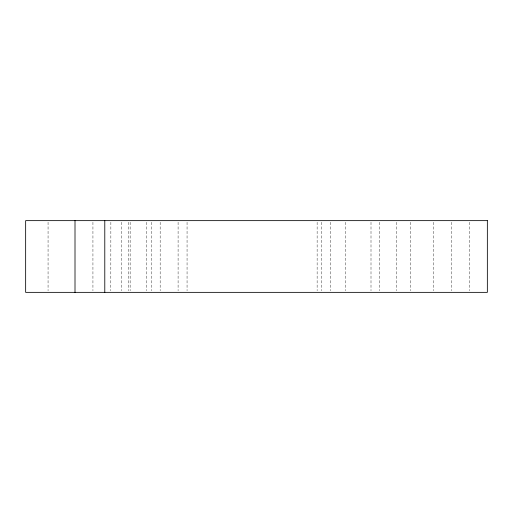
<?xml version="1.0" encoding="UTF-8"?>
<svg xmlns="http://www.w3.org/2000/svg" width="513" height="513" viewBox="0 0 513 513"><rect width="100%" height="100%" fill="white"/><g stroke="black" fill="none" stroke-linecap="round" stroke-linejoin="round"><path stroke-width="0.38" stroke-dasharray="2.56 1.92" d="M469.421 222.238L469.421 290.762M451.491 222.238L451.491 290.762M433.568 222.238L433.568 290.762M410.746 222.238L410.746 290.762M396.357 222.238L396.357 290.762M379.78 222.238L379.697 290.762M371.002 222.238L371.002 290.762M345.653 222.238L345.653 290.762M330.481 222.238L330.481 290.762M321.516 222.238L321.516 290.762M317.13 222.238L317.13 290.762M187.059 222.238L187.059 290.762M178.094 222.238L178.094 290.762M160.165 222.238L160.165 290.762M151.2 222.238L151.2 290.762M146.718 222.238L146.718 290.762M130.142 222.238L130.142 290.762M128.789 222.238L128.789 290.762M121.741 222.238L121.741 290.762M110.866 222.238L110.808 290.762M92.936 222.238L92.936 290.762M48.062 222.238L48.062 290.762"/><path stroke-width="0.77" d="M104.787 220.641L104.787 292.359M75.007 220.641L75.007 292.359M487.35 220.641L25.65 220.641L25.65 292.359L487.35 292.359L487.35 220.641"/></g></svg>
